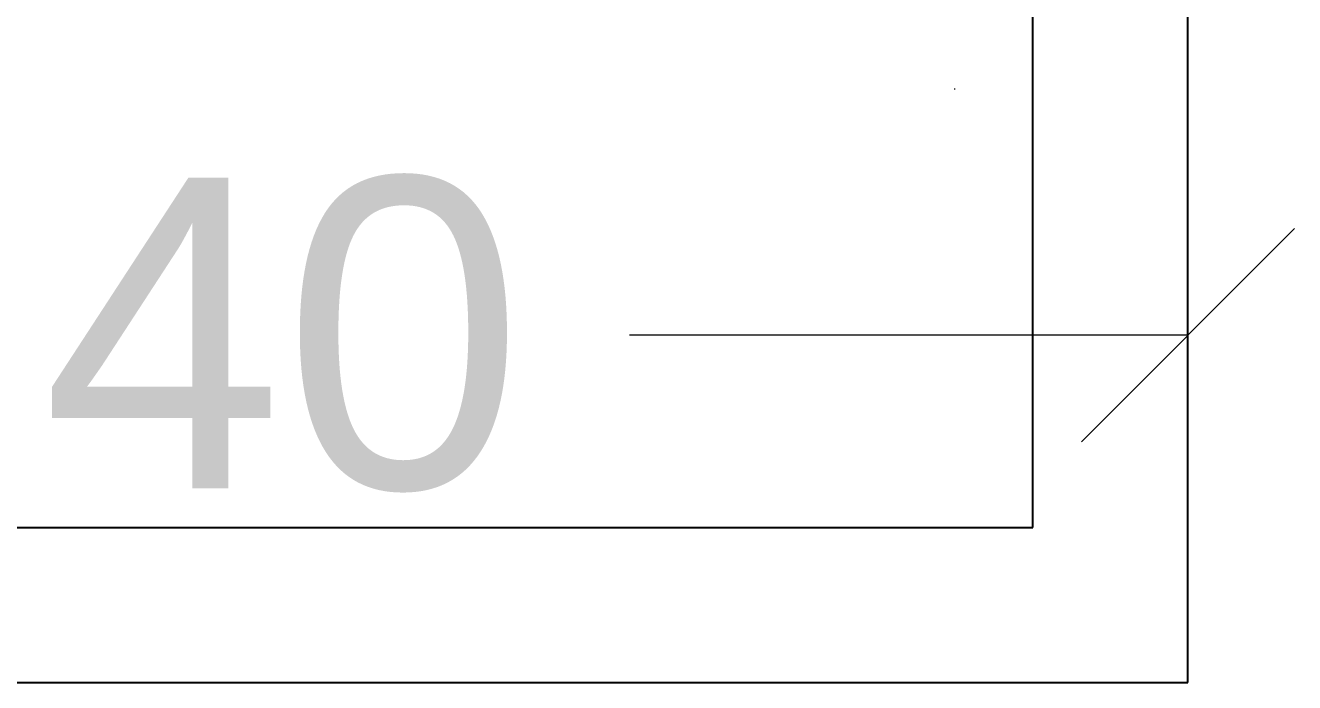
# Model space of a CAD drawing. Header units: metres. Extents: x -355 to 973, y -73 to 238.
# Drawn here: x -61.653 to -60.835, y 196.259 to 196.683 of the extents above; entities that cross this region are included whole.
import ezdxf

# ---------------------------------------------------------------- set-up
doc = ezdxf.new("R2010")
doc.units = ezdxf.units.M
doc.header["$LTSCALE"] = 3
doc.header["$MEASUREMENT"] = 0
doc.layers.add('05', color=21, linetype='Continuous', lineweight=5)
doc.styles.get("Standard").update_dxf_attribs({"font": 'arial.ttf'})
doc.dimstyles.new('ahmad', dxfattribs={"dimtxt": 0.2, "dimasz": 0.1375, "dimexe": 0, "dimexo": 0.0625, "dimgap": 0.09, "dimtad": 0, "dimzin": 0, "dimdsep": 46, "dimtxsty": 'Standard', "dimblk": 'OBLIQUE', "dimcen": 0.09, "dimclrd": 245, "dimclrt": 61, "dimadec": 0, "dimazin": 0, "dimtfac": 1, "dimtofl": 0, "dimtmove": 0, "dimatfit": 3, "dimldrblk": 'OBLIQUE', "dimfxl": 0, "dimfxlon": 1, "dimtolj": 1, "dimtzin": 0, "dimlwd": 13, "dimarcsym": 0})

# ---------------------------------------------------------------- blocks, each defined once
blk = doc.blocks.new('dfgdfg')
at = {"layer": '05'}
blk.add_line((191.74653, -170.2184), (191.74588, -170.2184), dxfattribs=at)
blk = doc.blocks.new('_Oblique')
at = {"color": 0, "linetype": 'ByBlock', "lineweight": -2}
blk.add_line((-0.5, -0.5), (0.5, 0.5), dxfattribs=at)
blk = doc.blocks.new('*D1241')
at = {"color": 245, "lineweight": 13, "transparency": 16777216}
for p, q in [((-62.30359, 196.48304), (-61.94359, 196.48304)), ((-60.90359, 196.48304), (-61.26359, 196.48304))]:
    blk.add_line(p, q, dxfattribs=at)
at = {"layer": 'Defpoints', "color": 0, "transparency": 16777216}
for p in [(-60.90359, 196.48304), (-62.30359, 196.35919), (-60.90359, 196.35919)]:
    blk.add_point(p, dxfattribs=at)
at = {"color": 245, "lineweight": 13, "transparency": 16777216, "xscale": 0.1375, "yscale": 0.1375, "zscale": 0.1375, "rotation": 180}
blk.add_blockref('_Oblique', (-62.30359, 196.48304), dxfattribs=at)
at = {"color": 245, "lineweight": 13, "transparency": 16777216, "xscale": 0.1375, "yscale": 0.1375, "zscale": 0.1375}
blk.add_blockref('_Oblique', (-60.90359, 196.48304), dxfattribs=at)
at = {"color": 61, "transparency": 16777216, "insert": (-61.60359, 196.48304), "char_height": 0.2, "attachment_point": 5}
blk.add_mtext('\\A1;1.40', dxfattribs=at)

msp = doc.modelspace()

# ---------------------------------------------------------------- linework, layer by layer
for p, q in [((-61.00359, 196.35919), (-61.00359, 197.45919)), ((-60.90359, 196.25919), (-60.90359, 197.45919)), ((-62.30359, 196.35919), (-61.00359, 196.35919)), ((-62.30359, 196.25919), (-60.90359, 196.25919))]:
    msp.add_line(p, q)

# ---------------------------------------------------------------- block references
msp.add_blockref('dfgdfg', (-252.80012, 366.86003))

# ---------------------------------------------------------------- dimensions: what is measured, and where the dimension line sits
dim = msp.add_linear_dim(base=(-60.90359, 196.48304), p1=(-62.30359, 196.35919), p2=(-60.90359, 196.35919), dimstyle='ahmad')
dim.commit()
dim.dimension.update_dxf_attribs({"geometry": '*D1241', "text_midpoint": (-61.60359, 196.48304)})

doc.saveas('drawing.dxf')
